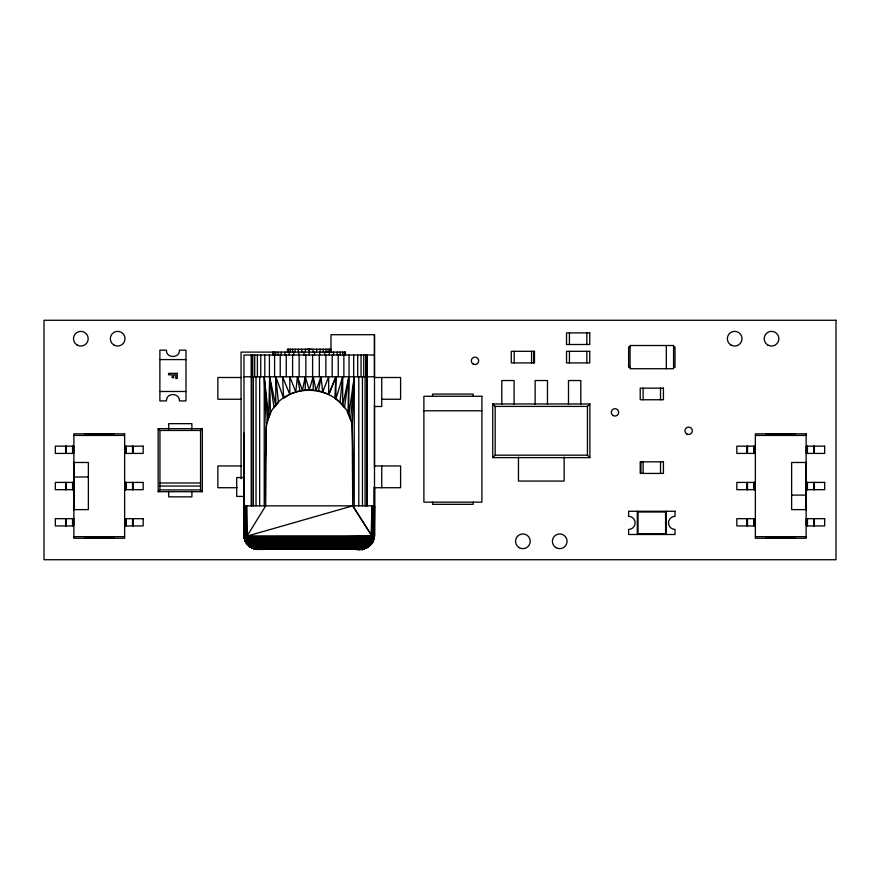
<?xml version="1.0" encoding="UTF-8"?>
<svg xmlns="http://www.w3.org/2000/svg" width="880" height="880" viewBox="0 0 880 880"><rect width="100%" height="100%" fill="white"/><g stroke="black" fill="none" stroke-linecap="round" stroke-linejoin="round"><path stroke-width="1.32" d="M330.979 352.308L330.979 334.708L374.495 334.708L374.495 505.846L243.969 505.846L243.991 534.853C243.771 542.619 250.734 549.483 258.467 549.351C250.723 549.505 243.76 542.619 244.002 534.853L243.969 433.07M244.167 495.418L244.145 536.338L245.091 540.375L243.991 534.853L244.068 505.846M309.232 349.976L309.232 349.217C316.833 349.646 301.62 349.646 309.232 349.217L309.232 355.014M368.159 546.832L364.199 548.702L359.986 549.351C367.587 549.483 374.979 542.63 374.22 534.853L374.385 505.846L374.374 536.316C373.879 543.51 367.18 549.483 359.986 549.351L257.367 549.263C250.118 548.636 243.738 542.289 243.991 534.853C243.848 541.794 249.579 548.482 256.652 549.23L250.14 546.711M256.652 549.23C249.777 548.207 244.134 541.552 244.244 534.853L244.244 505.846L244.145 536.338L245.168 540.54L247.555 540.463L246.598 505.846L246.433 536.316L247.566 539.77C248.688 544.786 253.11 549.351 258.467 549.351C255.299 550.825 240.548 541.541 248.248 541.673L370.469 541.024L372.053 539.275L373.263 534.853L373.637 505.846L373.945 536.382L372.053 542.894L373.956 538.67L374.473 534.853L374.495 487.718L400.598 487.718L400.598 465.96L374.495 465.96M296.736 549.351L257.51 549.307L254.133 548.295C251.625 548.9 262.779 549.912 263.329 549.351L254.474 548.757L258.445 549.351C250.899 549.351 245.179 542.091 245.146 534.853L245.201 505.846M373.967 505.846L373.967 534.853C373.692 542.333 367.741 549.285 359.986 549.351C366.718 549.197 372.02 542.872 372.306 536.338L372.35 505.846L372.823 534.853C373.406 543.554 365.156 551.386 356.367 549.351M243.991 534.853C244.002 542.509 250.8 549.318 258.467 549.351C250.8 549.417 243.716 542.729 244.508 534.853L244.816 505.846L244.893 536.393L244.816 505.846L244.508 534.853C248.402 546.26 244.629 543.125 244.497 534.853L244.497 505.846L244.145 536.338L373.571 536.393L373.637 505.846M355.806 549.351C364.166 550.913 373.879 545.336 374.308 536.338L374.385 505.846M254.782 548.878L265.507 549.351L256.575 549.23L258.467 549.351L253.33 548.328L249.337 546.106L250.481 546.942L245.993 541.959L244.365 536.371L244.497 505.846M289.476 394.559C299.695 389.444 311.784 388.498 322.674 391.952L328.658 376.772L328.647 394.416L335.918 376.772L335.918 398.97L342.683 376.772L342.683 405.515L348.821 376.772L348.821 415.294L354.233 376.772L354.233 505.846L352.198 426.525C346.808 382.404 280.148 376.739 267.85 419.881L264.231 376.772L264.231 505.846L266.255 426.525L268.686 417.549L264.231 376.772L266.255 426.525L265.716 505.846L246.928 536.217C248.05 539.154 241.747 538.186 244.002 534.853L244.244 505.846M247.324 544.115L253.33 548.328L249.37 545.402L246.18 540.749L245.333 537.9L245.63 505.846L246.158 536.338L247.082 540.595L249.678 545.336L367.334 546.04L364.551 548.273L360.954 549.307L254.903 548.757L257.851 548.68M372.35 505.846L371.855 537.768L369.105 544.115L365.618 547.69L254.034 548.218L363.55 548.757L359.986 549.351L366.146 547.932M363.55 548.757L359.986 549.351L363.99 548.757L368.324 546.7L371.14 544.115L373.351 540.463L371.129 544.115L365.618 547.69L369.105 544.115L371.305 539.11L371.866 505.846L371.338 537.834L247.566 539.77L246.653 539.231L245.146 534.853M311.036 549.351L361.086 549.263C367.906 548.856 373.835 543.07 374.407 536.272L374.451 486.739L374.374 536.316L373.109 540.65L370.084 545.237L372.658 541.838L374.22 534.853L373.835 539.11L371.305 539.11M245.333 537.9L247.412 541.959L249.678 544.313L369.622 542.894L247.17 543.279L244.728 539.484L245.377 541.09L244.497 534.853C244.805 538.714 246.95 543.048 250.283 545.083L370.953 544.258L367.884 546.986L371.833 543.18L373.769 536.382L374.407 536.294L374.495 505.846L374.396 536.536L371.701 543.18L248.226 545.094L250.041 546.645M360.954 549.307C368.478 548.955 374.308 541.97 374.22 534.853L374.22 505.846M370.172 545.171C372.955 542.586 365.002 550.143 361.141 549.263L363.451 548.735L256.003 549.087L251.933 546.942L365.453 547.624L251.812 546.7C247.588 545.556 244.772 540.716 244.695 536.382M369.622 542.894L248.248 541.673L370.447 541.09L371.338 537.834L374.088 537.801L374.407 536.217L372.658 541.838L370.194 541.662L369.798 542.982L373.34 536.382L373.263 505.846M372.823 505.846L372.823 534.853L371.855 537.768L372.031 536.316L352.737 505.846L352.198 426.525L354.233 376.772L350.603 419.881L347.996 413.578L348.821 376.772L344.432 407.759L339.988 402.567L342.683 376.772M339.988 402.567L334.807 398.134L335.918 376.772L328.977 394.559L322.674 391.952L321.035 376.772L316.03 390.357L313.192 376.772L309.232 389.818L305.272 376.772L302.423 390.357L297.429 376.772L295.779 391.952L289.806 376.772L289.806 394.394L283.657 398.134L275.77 376.772L275.77 405.515L269.632 376.772L268.686 417.549L270.457 413.578L269.632 376.772L274.032 407.759L278.465 402.567L275.77 376.772M374.308 536.338L374.473 534.853L373.604 539.836L374.099 536.371C375.375 540.177 362.351 553.344 371.701 543.18M370.59 544.379C354.53 554.18 365.354 548.944 371.58 543.224C374.407 541.299 373.582 530.64 372.372 537.834C371.613 541.805 369.545 545.798 365.695 547.481L251.812 546.7L254.133 548.295M373.098 536.382C375.155 539.506 363.143 552.31 371.261 542.003M370.909 540.463L372.273 540.749L372.977 539.363L370.953 543.279L373.34 536.382M373.714 537.889L373.945 536.382M373.626 539.77L374.407 536.294L373.956 538.67M374.099 538.197L374.407 536.294L373.791 539.176L373.868 537.867M318.549 390.83L321.035 376.772M373.263 534.853L371.14 540.54L372.57 536.36M245.476 540.694L244.618 539.11L247.291 538.67L246.433 536.316L246.103 505.846L246.158 536.338L247.566 539.77L371.074 539.055L247.775 540.386L370.975 539.484L248.116 541.387L245.366 536.382M372.735 541.761L370.722 544.346L372.977 540.694L371.811 543.125M372.339 542.003L371.437 543.257L373.34 537.9L368.94 545.369M373.12 537.9L369.105 544.115M369.798 545.534L369.237 545.413L369.886 545.336M244.739 537.889L244.068 534.853L243.969 355.014L374.495 355.014M366.641 546.986L369.457 544.258M247.082 540.595L247.566 539.77M371.855 542.069L369.083 545.402L363.891 548.504L365.31 547.734M372.031 542.058L368.61 546.304L362.45 549.087L257.323 549.263L251.053 547.107L253.154 547.734L364.914 547.943L369.38 545.424L368.929 546.216M372.196 542.036L368.61 546.304M371.47 542.036L365.695 547.481L368.83 546.249L366.674 547.69M369.512 545.413L370.139 544.401M369.798 544.346L372.273 540.749M367.598 546.161L365.057 548.339L254.034 548.218M335.819 548.68L363.055 548.834L255.992 549.021L250.734 546.216L247.621 541.904L370.469 541.024L370.832 541.904M370.227 545.083L370.986 544.302M202.334 491.7L200.563 489.918L200.563 430.452L202.334 428.67L158.169 428.67L158.169 491.7L202.334 491.7L202.334 428.67M158.169 491.7L159.951 489.918L200.563 489.918M492.723 457.622L495.165 455.18L587.444 455.18L589.886 457.622L589.886 403.964L492.723 403.964L492.723 457.622L589.886 457.622M492.723 403.964L495.165 406.406L587.444 406.406L589.886 403.964M362.945 548.878L364.914 547.943L251.933 546.832M365.981 547.778L364.551 548.273L367.51 547.096L364.914 547.943M365.695 547.481L367.994 546.282M250.998 546.106L247.511 544.258L245.245 540.595M247.17 543.279L245.487 539.363L247.742 544.346L251.339 547.481C249.018 546.953 246.994 542.41 250.283 545.083L367.334 546.04L251.933 546.942M364.551 548.273L365.893 547.756L362.45 549.087M372.306 536.338L352.737 505.846L246.433 536.316M362.527 549.087C374.759 543.829 362.791 550.22 359.986 549.351M354.167 549.351L363.803 548.801M249.282 546.029L248.424 545.314L252.835 547.69L247.5 544.258L250.844 547.085M258.467 549.351L253.55 548.339L250.47 546.282L253.154 547.734M247.511 543.279L246.598 542.069L249.843 546.304L253.539 547.943M361.273 549.296L363.077 549.021M248.688 545.369L255.926 549.087M371.547 536.162L246.928 536.217L247.159 539.11M368.632 545.292L250.283 545.083M249.678 544.313L369.457 543.169M267.344 548.68C260.711 548.691 252.714 550.418 248.017 544.401M630.058 346.962L628.606 346.962L628.606 367.268L630.058 367.268M673.563 346.962L675.015 346.962L675.015 367.268L673.563 367.268M330.979 349.217L287.474 349.217L287.474 352.11M159.874 359.579L185.988 359.579M243.969 376.772L374.495 376.772M241.219 377.498L217.855 377.498L217.855 399.245L241.219 399.245M374.495 377.498L400.598 377.498L400.598 399.245L381.744 399.245M159.874 391.49L185.988 391.49M374.495 406.494L381.744 406.494L381.744 377.498M423.885 410.773L481.899 410.773M158.169 428.67L159.951 430.452L200.563 430.452M84.755 434.049L113.762 434.049M766.238 434.049L795.245 434.049M84.755 434.214L113.762 434.214M766.238 434.214L795.245 434.214M84.755 434.401L113.762 434.401M766.238 434.401L795.245 434.401M84.755 434.632L113.762 434.632M766.238 434.632L795.245 434.632M84.755 434.885L113.762 434.885M766.238 434.885L795.245 434.885M84.755 435.16L113.762 435.16M766.238 435.16L795.245 435.16M73.876 435.435L124.641 435.435M755.359 435.435L806.124 435.435M73.876 462.484L88.374 462.484L88.374 509.619L73.876 509.619M806.124 462.484L791.626 462.484L791.626 509.619L806.124 509.619M241.219 465.96L217.855 465.96L217.855 487.718L237.094 487.718M74.019 476.982L88.374 476.982M243.969 477.565L236.709 477.565L236.709 496.419L243.969 496.419M159.951 482.988L200.563 482.988M159.951 486.035L200.563 486.035M791.626 495.11L805.981 495.11M73.876 536.657L124.641 536.657M755.359 536.657L806.124 536.657M84.755 536.943L113.762 536.943M766.238 536.943L795.245 536.943M84.755 537.207L113.762 537.207M766.238 537.207L795.245 537.207M84.755 537.46L113.762 537.46M766.238 537.46L795.245 537.46M84.755 537.691L113.762 537.691M766.238 537.691L795.245 537.691M84.755 537.878L113.762 537.878M766.238 537.878L795.245 537.878M84.755 538.043L113.762 538.043M766.238 538.043L795.245 538.043M255.508 548.878L363.044 548.812M257.323 549.274L361.515 549.23M254.573 548.504L363.352 548.702M248.248 541.673L369.798 542.982M257.048 549.263L268.708 549.351M262.229 549.351L255.783 549.065L257.796 549.329M253.396 548.339L256.003 549.087L253.616 548.328M251.779 547.69L249.733 546.282M253.044 548.295L254.265 548.68M244.002 534.853L244.145 536.338L244.123 495.418M252.472 547.778L253.902 548.273L252.56 547.756M245.113 539.341L244.915 537.9L246.873 543.224L244.376 537.801M253.33 548.328L250.954 547.096L251.944 547.745M251.823 546.986L249.007 544.258M251.273 547.107L250.338 546.304L252.12 547.778M248.325 544.401L249.37 545.402M246.939 536.525L247.104 537.669M247.335 543.29L249.227 545.413M245.993 541.959L246.873 543.224M245.509 541.365L246.466 542.982M246.873 537.724L371.338 537.834L371.547 539.176M247.621 541.904L245.113 536.382M247.555 540.463L248.655 542.982M247.192 542.003L245.619 536.371L245.63 505.846L245.883 536.349L247.874 543.224M289.806 394.394L282.535 376.772L283.657 398.134M246.906 539.176L245.883 536.349M246.114 542.003L245.113 537.9M245.982 540.76L246.422 542.058M244.332 538.076L244.035 536.217L244.816 539.737M244.046 536.272L243.969 505.846M244.497 538.67L244.266 537.724M297.429 376.772L299.904 390.83M246.928 536.272L247.181 538.219L371.536 536.217L371.591 537.724M244.244 534.853L244.365 536.371M814.374 446.16L814.374 453.42M814.374 482.416L814.374 489.676M814.374 518.683L814.374 525.932M814.121 446.16L814.242 453.42M814.242 482.416L814.121 489.676M814.242 518.683L814.121 525.932M814.011 446.16L814.011 453.42M814.011 482.416L814.011 489.676M814.011 518.683L814.011 525.932M807.433 446.16L807.433 453.42M807.433 482.416L807.433 489.676M807.433 518.683L807.433 525.932M807.18 446.16L807.18 453.42M807.18 482.416L807.18 489.676M807.18 518.683L807.18 525.932M806.905 446.16L806.905 453.42M806.905 482.416L806.905 489.676M806.905 518.683L806.905 525.932M806.63 446.16L806.63 453.42M806.63 482.416L806.63 489.676M806.63 518.683L806.63 525.932M805.981 462.484L805.981 509.619M795.245 433.84L795.245 435.435M795.245 536.657L795.245 538.252M766.238 433.84L766.238 435.435M766.238 536.657L766.238 538.252M754.864 446.16L754.864 453.42M754.864 482.416L754.864 489.676M754.864 518.683L754.864 525.932M754.578 446.16L754.578 453.42M754.578 482.416L754.578 489.676M754.578 518.683L754.578 525.932M754.314 446.16L754.314 453.42M754.314 482.416L754.314 489.676M754.314 518.683L754.314 525.932M754.061 446.16L754.061 453.42M754.061 482.416L754.061 489.676M754.061 518.683L754.061 525.932M747.483 446.16L747.483 453.42M747.483 482.416L747.483 489.676M747.483 518.683L747.483 525.932M747.362 446.16L747.241 453.42L747.12 446.16M747.362 489.676L747.241 482.416L747.12 489.676M747.362 525.932L747.241 518.683L747.12 525.932M666.314 345.51L666.314 368.72M666.314 511.28L666.314 534.49M660.517 388.157L660.517 399.751M660.517 461.824L660.517 473.429M643.115 388.157L643.115 399.751M643.115 461.824L643.115 473.429M640.937 461.824L640.937 473.429M637.307 511.28L637.307 534.49M587.444 406.406L587.444 455.18M586.839 332.893L586.839 344.498M586.839 351.318L586.839 362.912M580.822 404.437L580.822 380.534L568.491 380.534L568.491 404.437M569.437 332.893L569.437 344.498M569.437 351.318L569.437 362.912M564.146 457.061L564.146 481.052L518.463 481.052L518.463 457.061M547.47 404.437L547.47 380.534L535.139 380.534L535.139 404.437M533.764 351.318L533.764 362.912M531.586 351.318L531.586 362.912M514.184 351.318L514.184 362.912M514.107 404.437L514.107 380.534L501.787 380.534L501.787 404.437M495.165 406.406L495.165 455.18M473.198 396.275L473.198 394.097L432.586 394.097L432.586 396.275M473.198 502.15L473.198 504.317L432.586 504.317L432.586 502.15M381.744 465.96L381.744 487.718M374.451 334.708L374.451 376.772M374.473 405.636L374.473 467.489M367.235 355.014L367.235 505.846M366.85 355.014L366.85 376.772M366.696 376.772L366.696 505.846M365.673 355.014L365.673 376.772M365.09 376.772L365.09 505.846M363.737 355.014L363.737 376.772M362.439 376.772L362.439 505.846M361.064 355.014L361.064 376.772M358.798 376.772L358.798 505.846M357.698 355.014L357.698 376.772M353.672 355.014L353.672 376.772M349.041 355.014L349.041 376.772M345.444 355.014L345.444 352.11L241.065 352.11L241.065 478.687M345.301 352.11L345.301 355.014M344.377 352.11L344.377 355.014M343.871 355.014L343.871 376.772M342.694 352.11L342.694 355.014M340.285 352.11L340.285 355.014M338.239 355.014L338.239 376.772M337.216 352.11L337.216 355.014M333.531 352.11L333.531 355.014M332.2 355.014L332.2 376.772M330.649 349.217L330.649 352.11M329.67 349.217L329.67 352.11M329.329 352.11L329.329 355.014M328.064 349.217L328.064 352.11M325.897 349.217L325.897 352.11M325.864 355.014L325.864 376.772M324.698 352.11L324.698 355.014M323.213 349.217L323.213 352.11M320.1 349.217L320.1 352.11M319.726 352.11L319.726 355.014M319.297 355.014L319.297 376.772M316.668 349.217L316.668 352.11M314.534 352.11L314.534 355.014M313.192 376.772L313.192 390.005M313.005 349.217L313.005 352.11M312.598 355.014L312.598 376.772M305.855 355.014L305.855 376.772M305.448 349.217L305.448 352.11M305.272 376.772L305.272 390.005M303.919 352.11L303.919 355.014M301.785 349.217L301.785 352.11M299.156 355.014L299.156 376.772M298.727 352.11L298.727 355.014M298.353 349.217L298.353 352.11M295.24 349.217L295.24 352.11M293.755 352.11L293.755 355.014M292.567 349.217L292.567 352.11M292.589 355.014L292.589 376.772M290.389 349.217L290.389 352.11M289.124 352.11L289.124 355.014M288.783 349.217L288.783 352.11M287.804 349.217L287.804 352.11M286.253 355.014L286.253 376.772M284.922 352.11L284.922 355.014M281.248 352.11L281.248 355.014M280.225 355.014L280.225 376.772M278.168 352.11L278.168 355.014M275.77 352.11L275.77 355.014M274.582 355.014L274.582 376.772M274.087 352.11L274.087 355.014M273.152 352.11L273.152 355.014M273.009 352.11L273.009 355.014M269.423 355.014L269.423 376.772M264.792 355.014L264.792 376.772M260.755 355.014L260.755 376.772M259.666 376.772L259.666 505.846M257.389 355.014L257.389 376.772M256.014 376.772L256.014 505.846M254.716 355.014L254.716 376.772M253.363 376.772L253.363 505.846M252.78 355.014L252.78 376.772M251.757 376.772L251.757 505.846M251.614 355.014L251.614 376.772M251.218 355.014L251.218 505.846M191.895 429.264L191.895 423.665L168.696 423.665L168.696 429.264M191.895 491.26L191.895 496.848L168.696 496.848L168.696 491.26M159.951 430.452L159.951 489.918M132.517 446.16L132.638 453.42M132.517 482.416L132.638 489.676M132.638 518.683L132.517 525.932M125.939 446.16L125.939 453.42M125.939 482.416L125.939 489.676M125.939 518.683L125.939 525.932M125.686 446.16L125.686 453.42M125.686 482.416L125.686 489.676M125.686 518.683L125.686 525.932M125.422 446.16L125.422 453.42M125.422 482.416L125.422 489.676M125.422 518.683L125.422 525.932M125.136 446.16L125.136 453.42M125.136 482.416L125.136 489.676M125.136 518.683L125.136 525.932M113.762 433.84L113.762 435.435M113.762 536.657L113.762 538.252M84.755 433.84L84.755 435.435M84.755 536.657L84.755 538.252M74.019 462.484L74.019 509.619M73.37 446.16L73.37 453.42M73.37 482.416L73.37 489.676M73.37 518.683L73.37 525.932M73.095 446.16L73.095 453.42M73.095 482.416L73.095 489.676M73.095 518.683L73.095 525.932M72.82 446.16L72.82 453.42M72.82 482.416L72.82 489.676M72.82 518.683L72.82 525.932M72.567 446.16L72.567 453.42M72.567 482.416L72.567 489.676M72.567 518.683L72.567 525.932M65.989 446.16L65.989 453.42M65.989 482.416L65.989 489.676M65.989 518.683L65.989 525.932M65.879 446.16L65.758 453.42M65.758 482.416L65.879 489.676M65.758 518.683L65.879 525.932M65.626 446.16L65.626 453.42M65.626 482.416L65.626 489.676M65.626 518.683L65.626 525.932M166.507 399.784L166.408 400.917L159.874 400.917L159.874 350.152L166.408 350.152C166.034 358.556 179.817 358.556 179.454 350.152L185.988 350.152L185.988 400.917L179.454 400.917C179.839 393.217 167.464 392.139 166.507 399.784M367.51 547.096L366.333 547.778L367.51 547.096M367.081 547.096L364.837 548.328L367.191 547.107M836 320.276L44 320.276L44 559.724L836 559.724L836 320.276M589.743 332.893L566.533 332.893L566.533 344.498L589.743 344.498L589.743 332.893M673.563 345.51L630.058 345.51L630.058 368.72L673.563 368.72L673.563 345.51M534.49 351.318L511.28 351.318L511.28 362.912L534.49 362.912L534.49 351.318M589.743 351.318L566.533 351.318L566.533 362.912L589.743 362.912L589.743 351.318M177.276 373.362L168.575 373.362L168.575 374.814L172.205 374.814L172.205 377.707L173.657 377.707L173.657 374.814L175.835 374.814L175.835 378.433L177.276 378.433L177.276 373.362M663.421 388.157L640.211 388.157L640.211 399.751L663.421 399.751L663.421 388.157M481.899 396.275L423.885 396.275L423.885 502.15L481.899 502.15L481.899 396.275M124.641 433.84L73.876 433.84L73.876 538.252L124.641 538.252L124.641 433.84M806.124 433.84L755.359 433.84L755.359 538.252L806.124 538.252L806.124 433.84M73.656 446.16L55.33 446.16L55.33 453.42L73.656 453.42L73.656 446.16M143.176 446.16L124.85 446.16L124.85 453.42L143.176 453.42L143.176 446.16M755.15 446.16L736.824 446.16L736.824 453.42L755.15 453.42L755.15 446.16M824.67 446.16L806.344 446.16L806.344 453.42L824.67 453.42L824.67 446.16M663.421 461.824L640.211 461.824L640.211 473.429L663.421 473.429L663.421 461.824M73.656 482.416L55.33 482.416L55.33 489.676L73.656 489.676L73.656 482.416M143.176 482.416L124.85 482.416L124.85 489.676L143.176 489.676L143.176 482.416M755.15 482.416L736.824 482.416L736.824 489.676L755.15 489.676L755.15 482.416M824.67 482.416L806.344 482.416L806.344 489.676L824.67 489.676L824.67 482.416M675.015 511.28L628.606 511.28L628.606 516.362A6.523 6.523 0 0 1 635.14 522.885A6.523 6.523 0 0 1 628.606 529.408L628.606 534.49L675.015 534.49L675.015 529.408A6.523 6.523 0 0 1 668.492 522.885A6.523 6.523 0 0 1 675.015 516.362L675.015 511.28M665.588 512.006L638.033 512.006L638.033 533.764L665.588 533.764L665.588 512.006M73.656 518.683L55.33 518.683L55.33 525.932L73.656 525.932L73.656 518.683M143.176 518.683L124.85 518.683L124.85 525.932L143.176 525.932L143.176 518.683M755.15 518.683L736.824 518.683L736.824 525.932L755.15 525.932L755.15 518.683M824.67 518.683L806.344 518.683L806.344 525.932L824.67 525.932L824.67 518.683M132.88 453.42L132.88 446.16L132.759 453.42M132.88 489.676L132.88 482.416L132.759 489.676M132.88 525.932L132.88 518.683L132.759 525.932M473.154 363.99A3.685 3.685 0 0 0 478.676 360.8A3.685 3.685 0 0 0 473.154 357.61A3.685 3.685 0 0 0 473.154 363.99M686.807 433.983A3.685 3.685 0 0 0 692.34 430.793A3.685 3.685 0 0 0 686.807 427.603A3.685 3.685 0 0 0 686.807 433.983M613.14 415.558A3.685 3.685 0 0 0 618.662 412.368A3.685 3.685 0 0 0 613.14 409.178A3.685 3.685 0 0 0 613.14 415.558M77.154 345.081A7.37 7.37 0 0 0 88.209 338.701A7.37 7.37 0 0 0 77.154 332.321A7.37 7.37 0 0 0 77.154 345.081M113.993 345.081A7.37 7.37 0 0 0 125.037 338.701A7.37 7.37 0 0 0 113.993 332.321A7.37 7.37 0 0 0 113.993 345.081M767.855 345.081A7.37 7.37 0 0 0 778.899 338.701A7.37 7.37 0 0 0 767.855 332.321A7.37 7.37 0 0 0 767.855 345.081M731.016 345.081A7.37 7.37 0 0 0 742.06 338.701A7.37 7.37 0 0 0 731.016 332.321A7.37 7.37 0 0 0 731.016 345.081M519.2 547.679A7.37 7.37 0 0 0 530.255 541.299A7.37 7.37 0 0 0 519.2 534.919A7.37 7.37 0 0 0 519.2 547.679M556.039 547.679A7.37 7.37 0 0 0 567.083 541.299A7.37 7.37 0 0 0 556.039 534.919A7.37 7.37 0 0 0 556.039 547.679"/></g></svg>
